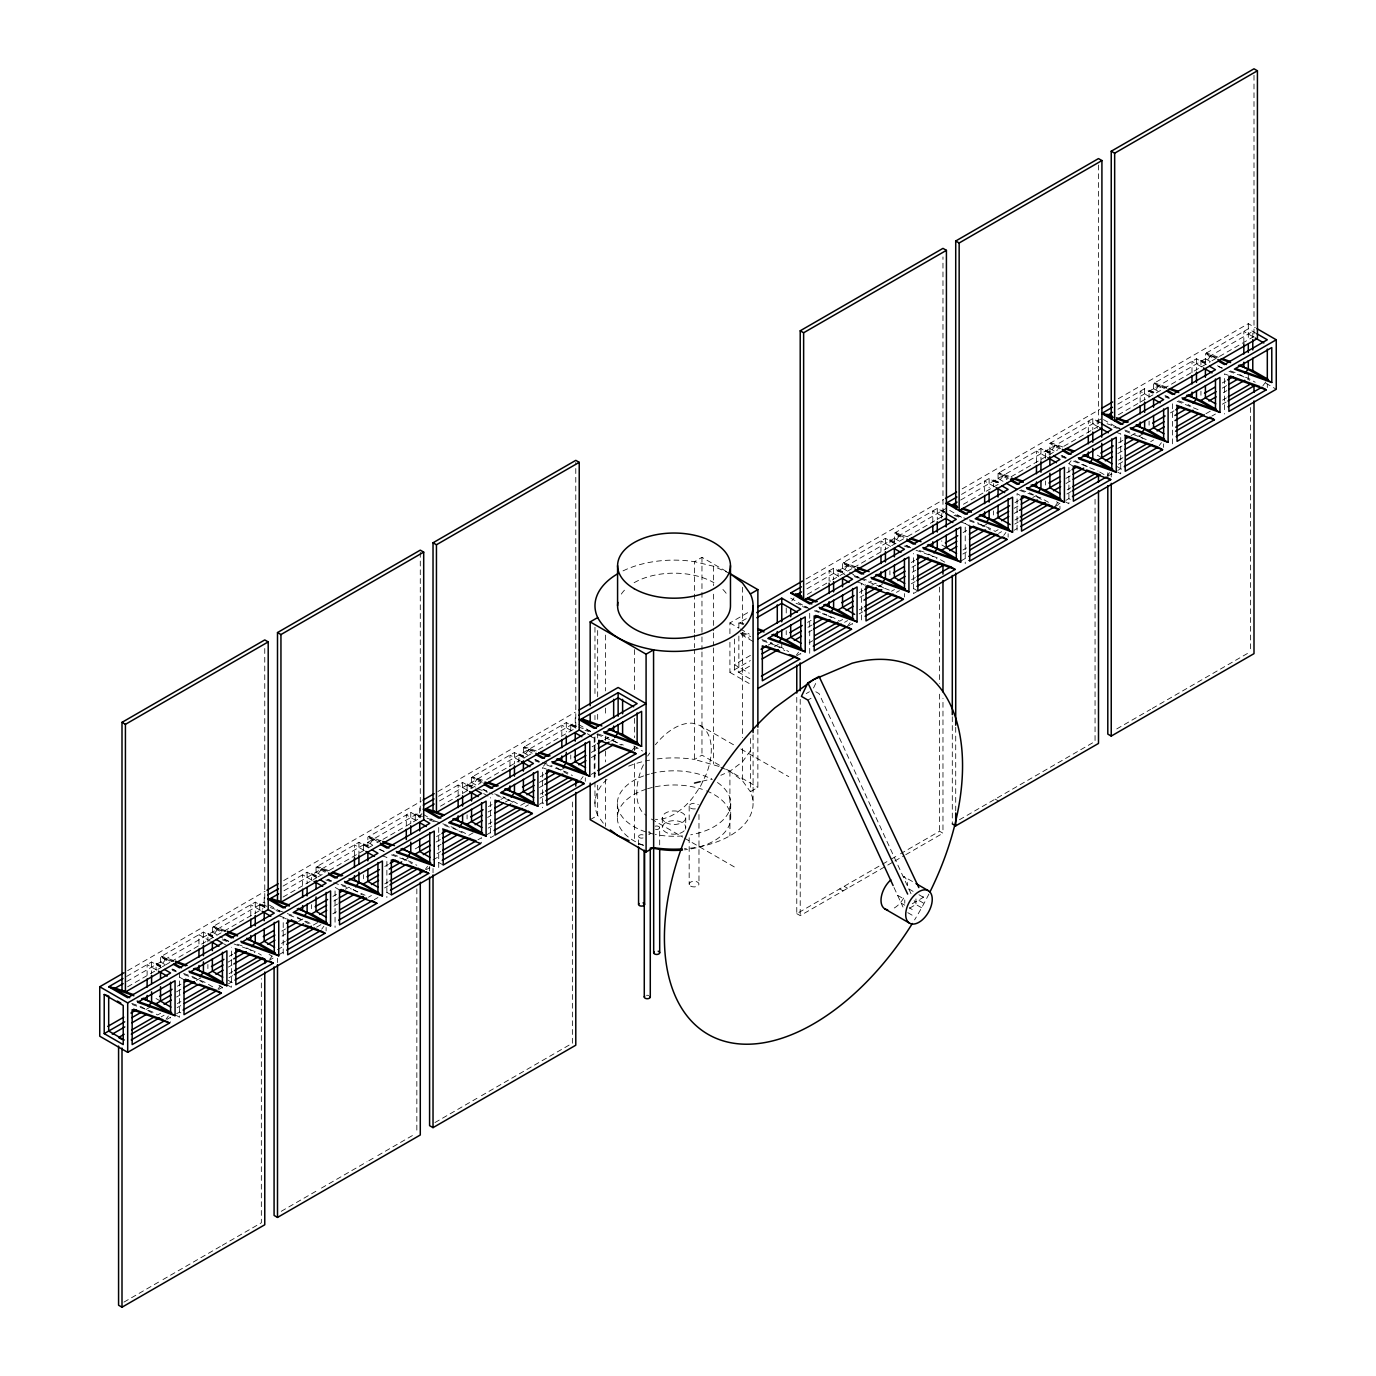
<?xml version="1.0" encoding="UTF-8"?>
<svg xmlns="http://www.w3.org/2000/svg" width="1376" height="1376" viewBox="0 0 1376 1376"><rect width="100%" height="100%" fill="white"/><g stroke="black" fill="none" stroke-linecap="round" stroke-linejoin="round"><path stroke-width="0.75" stroke-dasharray="5 3.75" d="M643.486 764.781L641.749 768.376A52.701 30.427 -60 0 0 641.749 811.41L646.084 815.418M813.526 687.983L817.224 680.277M647.666 756.06L649.764 752.999M750.384 750.797L742.49 761.805L729.916 771.265L720.835 775.29M166.049 958.814L160.528 966.176L156.056 964.576M217.89 928.886L212.368 936.248L207.896 934.648M166.169 1018.962L168.388 1016.021M218.01 989.034L220.229 986.093M321.571 869.03L316.05 876.392L311.578 874.792M269.851 959.106L272.052 956.165M373.412 839.102L367.874 846.464L363.402 844.864M321.692 929.178L323.893 926.237M421.933 813.594L419.714 816.536L415.242 814.936M467.083 790.202L467.083 784.028L471.555 786.608L477.076 779.246M425.356 869.322L427.575 866.381M528.917 749.318L523.396 756.68L518.924 755.08M543.503 766.191L546.822 761.754M580.878 779.538L583.08 776.597M634.921 746.669L631.601 751.09L637.14 747.908M791.819 600.882L794.021 597.924M848.063 565.054L842.542 572.433L838.07 570.834M796.343 655.148L798.562 652.19M899.904 535.126L894.383 542.505L889.911 540.906M847.083 626.682L850.402 622.262M1003.586 475.27L998.064 482.632L993.592 481.05M1045.416 451.122L1049.888 452.704L1055.409 445.342M1003.706 535.436L1005.908 532.478M1065.729 501.948L1068.894 503.788L1068.894 463.678L1071.113 460.736M1055.53 505.491L1057.748 502.55M1159.091 385.486L1153.57 392.848L1149.098 391.266M1107.37 475.563L1109.589 472.622M1210.932 355.558L1205.41 362.92L1200.938 361.338M1159.211 445.635L1161.413 442.694M1262.893 385.779L1267.313 379.896M726.425 571.47L701.966 557.349L694.484 561.683A79.051 45.649 0 0 0 621.453 571.676M127.624 970.682L265.104 891.287M283.697 880.571L421.176 801.193M437.895 791.527L575.392 712.149M729.916 633.682L729.916 622.932L750.367 611.133M806.095 578.952L943.592 499.574M962.168 488.858L1099.665 409.463M1118.241 398.748L1248.307 323.652L1255.29 327.694M126.575 976.444L151.584 961.996L161.25 967.569M213.074 937.641L203.424 932.068L160.528 956.836L160.528 966.176L156.056 963.596L156.056 969.77M264.914 907.713L255.265 902.14L212.368 926.908L212.368 936.248L207.896 933.668L207.896 941.889M283.06 886.092L307.106 872.212L316.755 877.785M368.596 847.857L358.93 842.284L316.05 867.052L316.05 876.392L311.578 873.812L311.578 879.986M420.282 552.292L420.282 817.843L410.77 812.356L367.874 837.124L367.874 846.464L363.402 843.884L363.402 852.105M438.566 796.308L462.611 782.428L472.26 788.001M524.101 758.073L514.452 752.5L471.555 777.268L471.555 786.608M575.942 728.145L566.293 722.572L523.396 747.34L523.396 756.68L518.924 754.1L518.924 762.321M738.86 628.092L738.86 622.932L747.03 618.22M805.992 584.181L833.598 568.236L844.984 574.824M895.088 543.898L885.439 538.308L842.542 563.076L842.542 572.433L838.07 569.836L838.07 576.011M944.194 512.371L937.28 508.38L894.383 533.148L894.383 542.505L889.911 539.908L889.911 546.083M961.514 494.397L989.12 478.452L998.77 484.042L961.084 505.611M1050.61 454.114L1040.944 448.524L998.064 473.292L998.064 482.632L993.592 480.052L993.592 486.227M1099.699 422.587L1092.785 418.596L1049.888 443.364L1049.888 456.815M1117.811 404.148L1144.626 388.668L1154.275 394.258M1206.116 364.33L1196.466 358.74L1153.57 383.508L1153.57 392.848L1149.098 390.268L1149.098 396.443M126.678 981.552L264.209 902.14M283.972 890.736L419.714 812.356M439.477 800.952L575.237 722.572M806.904 588.825L946.224 508.38M960.637 500.056L1101.729 418.596M1117.931 409.257L1252.779 331.41L1252.779 337.584M127.59 986.833L161.095 967.483M162.351 966.76L164.896 965.298M165.567 964.903L170.039 962.323L160.528 956.836L173.926 961.618M171.295 961.583L262.902 908.71M283.095 897.049L316.6 877.699M317.873 876.976L324.874 872.917M329.346 870.337L366.584 848.854M368.441 847.771L375.442 843.729M381.186 840.409L377.385 842.611L367.874 837.124L379.312 841.2M383.044 839.343L420.282 817.843M440.475 806.181L480.396 783.133M486.726 779.487L520.231 760.137M523.946 757.987L527.748 755.802M528.418 755.407L530.964 753.945M532.22 753.205L523.396 747.34L534.817 751.416M538.566 749.559L575.787 728.059L575.787 462.508M807.351 594.363L830.588 580.947M832.377 579.915L846.085 572.003M847.582 571.143L852.054 568.563L842.542 563.076L853.963 567.17M853.825 567.531L903.877 538.635L894.383 533.148L903.843 536.537M907.61 536.485L942.973 516.069L942.973 256.934M1011.136 476.715L1057.903 449.711M1098.495 426.285L1059.4 448.851L1049.888 443.364L1061.326 447.458M1118.378 414.795L1210.433 361.647M1211.929 360.787L1254 336.501M177.418 986.214L180.978 984.15M229.259 956.286L232.819 954.222M332.923 896.412L336.484 894.366M345.376 889.223L348.936 887.176L362.06 894.744M384.764 866.484L388.324 864.438M415.242 848.889L418.803 846.842M436.605 836.556L440.165 834.51M488.446 806.628L492.006 804.582M500.898 799.439L504.459 797.392L514.108 802.965M540.269 776.7L543.83 774.654M592.11 746.772L595.67 744.726M604.563 739.583L608.123 737.536L621.247 745.104M750.419 655.389L734.388 664.642L749.232 673.208M768.204 645.12L771.764 643.056L784.87 650.624M807.592 622.382L811.152 620.318M859.432 592.454L862.993 590.39M871.885 585.264L875.446 583.2L886.832 589.771M911.256 562.526L914.816 560.462M963.097 532.598L966.657 530.534M1014.938 502.67L1018.498 500.606M1066.778 472.742L1070.339 470.678M1118.619 442.814L1123.951 439.735M1131.072 435.624L1134.632 433.56L1142.562 438.136M1170.443 412.886L1174.003 410.822M1222.284 382.958L1225.844 380.894M146.062 1009.468L151.584 1006.286M176.541 991.872L181.494 989.017M196.372 980.434L203.424 976.358M227.952 962.185L231.942 959.88M281.839 931.088L285.554 928.938M298.558 921.421L307.106 916.502M333.835 901.056L337.567 898.906M404.458 860.292L408.173 858.142M436.037 842.043L441.077 839.154M488.067 812.012L491.782 809.862M505.37 802.019L508.931 799.972M539.409 782.376L543.812 779.831M560.772 770.044L566.293 766.862M591.25 752.448L597.683 748.733M610.686 741.217L614.401 739.067M729.916 642.282L729.916 672.382L750.367 660.583M774.516 646.634L778.231 644.484M807.953 627.318L812.064 624.962M859.983 597.287L863.904 595.034M878.559 586.572L882.274 584.422M912.013 567.256L915.728 565.106M982.602 526.492L989.12 522.742M1014.078 508.329L1017.913 506.11M1032.774 497.527L1036.489 495.394M1065.901 478.401L1071.784 475.012M1117.742 448.473L1123.814 444.964M1139.104 436.14L1144.626 432.958M1222.284 388.118L1226.756 385.538M176.61 996.998L180.187 994.934M228.45 967.07L232.028 965.006M282.08 936.11L285.658 934.046M333.921 906.182L337.498 904.118M437.585 846.326L441.163 844.262M487.637 817.43L491.215 815.366M539.478 787.502L543.056 785.438M591.319 757.574L596.685 754.478M749.593 666.19L738.86 672.382L738.86 632.289M808.572 632.134L812.15 630.07M912.254 572.278L915.831 570.214M1014.146 513.454L1017.724 511.39M1065.987 483.526L1071.336 480.43M1117.811 453.598L1123.177 450.502M1223.281 392.71L1226.859 390.646M160.648 1013.235L157.655 1014.955L151.584 1011.446L132.302 1004.549M177.332 1003.603L180.91 1001.539M229.173 973.675L232.733 971.611M281.53 943.437L285.245 941.287M317.65 922.591L313.178 925.171L307.106 921.662L287.808 914.765M332.837 913.819L336.415 911.755M384.678 883.891L388.256 881.827M437.035 853.653L440.767 851.503M473.155 832.807L468.683 835.387L462.611 831.878L441.352 824.276M488.36 824.035L491.937 821.971M524.996 802.879L520.524 805.459L514.452 801.95L489.254 792.937M540.2 794.107L543.761 792.043M842.662 619.475L839.67 621.195L833.598 617.686L814.3 610.789M859.346 609.843L862.924 607.779M891.51 591.267L894.486 589.547M911.617 579.657L915.35 577.507M963.011 549.987L966.588 547.923M998.168 529.691L995.192 531.411L989.12 527.902L969.822 521.005M1014.852 520.059L1018.429 517.995M1067.14 489.873L1070.855 487.723M1118.533 460.203L1123.882 457.107M1150.697 441.627L1153.673 439.907M1222.645 400.089L1226.377 397.939M161.095 1016.933L164.071 1015.213M177.177 1007.645L180.755 1005.581M229.018 977.717L232.596 975.653M277.505 949.715L284.952 945.415M316.6 927.149L321.072 924.569M368.441 897.221L371.417 895.501M384.54 887.933L388.101 885.869M433.027 859.931L440.475 855.631M488.205 828.077L491.782 826.013M525.443 806.577L528.418 804.857M540.046 798.149L543.623 796.085M809.14 642.781L812.717 640.717M844.589 622.313L847.582 620.593M859.192 613.885L862.769 611.821M896.43 592.385L899.405 590.665M911.325 583.785L915.057 581.635M962.873 554.029L966.451 551.965M998.615 533.389L1001.59 531.669M1014.714 524.101L1018.274 522.037M1066.847 494.001L1072.42 490.768M1118.378 464.245L1123.745 461.149M1205.961 413.677L1210.433 411.097M1222.352 404.217L1226.085 402.067M166.909 1019.375L170.59 1017.26L170.59 1022.42M176.558 1013.802L179.534 1012.082L184.006 1014.662M218.75 989.447L222.43 987.332L222.43 990.772M228.399 983.874L231.374 982.154M268.75 960.586L274.271 957.404L269.077 954.411M278.743 954.806L283.215 952.226L286.191 953.946M374.255 899.663L377.936 897.548M426.096 869.735L429.776 867.62L429.776 871.06M477.936 839.807L481.617 837.692L481.617 842.852M486.089 835.094L490.561 832.514M539.426 804.306L542.402 802.586L546.874 805.166M591.25 774.378L594.243 772.658L597.218 774.378M797.082 655.544L800.763 653.428L800.763 656.868M848.923 625.616L852.604 623.5L852.604 626.94M960.758 561.064L965.23 558.484L969.702 561.064M1014.078 530.276L1017.07 528.556M1054.429 506.97L1059.95 503.788L1059.95 508.948M1065.918 500.348L1068.894 498.628L1071.887 500.348M1108.11 475.976L1111.791 473.86L1111.791 477.3M1117.759 470.42L1120.735 468.7M1211.792 416.12L1215.472 414.004M494.139 835.628L490.561 837.692L490.561 797.581M916.966 591.508L913.389 593.572L913.389 553.462M806.198 693.59L809.398 691.75M590.184 819.683L597.666 815.349A79.051 45.649 0 0 1 609.757 776.958M719.442 765.211L701.966 755.132L694.484 759.449A79.051 45.649 0 0 0 653.566 759.449M807.884 700.092L811.083 698.251M757.866 729.366L757.866 787.399L750.384 791.733A79.051 45.649 0 0 1 684.336 848.786M123.926 1302.126L161.456 1280.454M162.953 1279.594L220.762 1246.226M222.241 1245.366L261.337 1222.8L261.337 978.646M281.237 1211.31L316.979 1190.67M321.451 1188.09L367.031 1161.774M368.82 1160.742L376.267 1156.442M377.764 1155.582L414.984 1134.082M434.954 1122.558L476.956 1098.306M481.428 1095.726L572.364 1043.232L572.364 799.078M796.773 697.357L796.773 913.664L880.795 865.16M882.584 864.128L889.722 860M891.51 858.968L898.958 854.668M900.454 853.808L939.55 831.242L942.973 833.22L942.973 698.286M959.45 819.752L1095.055 741.44L1095.055 497.304M1116.744 728.936L1150.697 709.328M1152.194 708.468L1248.72 652.74M796.773 913.664L800.213 915.642L886.006 866.106M887.795 865.074L893.144 861.978M894.933 860.946L903.877 855.786M905.752 854.702L942.973 833.22M912.236 903.774L923.416 897.324L921.576 893.437M909.57 908.177L915.952 904.496L923.416 908.796M702.104 781.258L711.65 778.971M729.916 573.5L713.559 566.241L694.484 561.683L694.484 632.616M719.012 766.432L694.484 759.449L694.484 649.816M638.309 843.987L644.037 845.346M733.528 744.76L700.384 725.616L692.661 723.243A52.701 30.427 -60 0 0 655.389 744.76M1218.259 357.192L1206.46 352.978L1216.109 358.551M1216.831 357.674L1205.41 353.58L1205.41 362.92L1200.938 360.34L1200.938 368.562M1200.938 360.34L1208.799 363.161M1218.637 366.67L1222.576 368.08M1230.436 370.901L1238.297 373.704M1229.009 371.365L1248.307 378.262L1255.204 382.253M1228.338 375.304L1224.416 373.894L1224.416 414.004M1166.418 387.12L1154.619 382.906L1164.268 388.479M1166.951 388.307L1153.57 383.508L1163.064 388.995M1149.098 390.268L1156.958 393.089M1164.836 395.892L1168.757 397.303M1178.596 400.829L1184.495 402.927M1165.369 397.079L1169.308 398.49M1177.168 401.293L1201.024 410.822M1107.095 423.722L1122.833 429.346M1124.794 430.052L1132.654 432.855M1097.257 421.194L1101.729 422.776L1097.257 420.196L1097.257 428.418M1113.528 427.007L1117.467 428.418M1125.327 431.221L1149.184 440.75M1116.263 432.15L1123.71 435.487M1062.754 446.976L1050.937 442.762L1060.604 448.335M1045.416 458.346L1045.416 450.124L1053.294 452.945M1061.154 455.748L1067.054 457.864M1074.931 460.685L1090.721 468.064M1061.687 456.935L1065.626 458.346M1073.504 461.149L1097.979 471.039M1008.935 476.199L999.114 472.69L1008.763 478.263M1007.507 476.681L998.064 473.292L1007.559 478.779L1003.087 481.359L998.064 478.452M993.592 480.052L1001.453 482.873M1021.112 489.908L1030.951 493.416L1044.057 500.984M1019.685 490.372L1040.944 497.974L1050.456 503.461M955.512 514.916L967.311 519.13M969.289 519.836L979.11 523.344M941.752 510.978L944.727 512.044M954.084 515.381L959.984 517.496M960.758 521.951L969.151 524.944M907.231 536.76L895.432 532.546L905.081 538.119M889.911 539.908L897.771 542.729M905.649 545.532L909.57 546.943M919.409 550.469L925.308 552.567M904.221 546.014L914.042 549.523M916.02 550.228L937.28 557.83L945.914 562.818M855.39 566.688L843.591 562.474L853.258 568.047M838.07 569.836L845.948 572.657M853.808 575.46L859.708 577.576M861.668 578.281L871.507 581.79M854.341 576.647L858.28 578.058M860.241 578.746L889.997 590.39M857.076 581.807L865.487 584.8M796.068 603.29L807.867 607.504M815.744 610.325L826.58 614.848M802.5 606.575L806.439 607.986M743.848 623.741L739.927 622.33L742.902 624.05M738.86 622.932L744.399 624.91M742.266 632.513L750.126 635.316M761.926 639.548L771.764 643.056M740.838 632.977L750.677 636.503M762.476 640.717L781.757 647.614L788.672 651.605M570.765 730.346L570.765 724.172L576.664 726.287M578.625 726.992L590.424 731.206M598.302 734.01L608.123 737.536M570.765 725.152L575.237 726.752L575.237 717.412M585.058 730.278L588.997 731.671M596.874 734.492L623.311 745.087M589.771 736.126L597.218 739.445M536.244 750.952L524.445 746.738L532.374 751.313M518.924 754.1L526.784 756.92M534.662 759.724L540.562 761.84M542.522 762.545L552.361 766.054M535.195 760.911L539.134 762.304M546.994 765.125L566.293 772.022L572.364 775.531M546.341 769.064L542.402 767.653L542.402 807.764M482.443 780.175L472.604 776.666L482.271 782.239M481.015 780.656L471.555 777.268L481.067 782.755M467.083 784.028L474.961 786.848M482.821 789.652L486.76 791.062M494.62 793.866L504.459 797.392M467.083 785.008L475.494 788.018M477.455 788.723L487.293 792.232M415.242 820.13L415.242 813.956L425.081 817.482M427.042 818.17L440.819 823.106M442.78 823.794L452.618 827.32L462.267 832.893M429.553 820.062L439.391 823.57M380.739 840.736L368.94 836.522L378.589 842.095M363.402 843.884L369.318 845.999M379.14 849.508L385.039 851.624M392.917 854.427L400.777 857.248M391.489 854.909L410.77 861.806L416.842 865.315M382.408 855.838L386.88 857.437L386.88 897.548M328.898 870.664L317.099 866.45L326.748 872.023M327.471 871.128L316.05 867.052L325.544 872.539M311.578 873.812L319.438 876.632M327.299 879.436L331.238 880.846M341.076 884.355L346.976 886.471M325.871 879.918L331.771 882.016M333.749 882.721L351.448 889.051M353.408 889.756L365.018 895.243M259.737 909.914L259.737 903.74L285.296 912.89M287.274 913.595L293.174 915.694M259.737 904.72L264.209 906.32L264.209 896.98M276.008 910.551L279.947 911.944M278.743 915.694L287.154 918.704M225.217 930.52L213.418 926.306L223.084 931.879M225.767 931.69L212.368 926.908L221.88 932.395M207.896 933.668L215.757 936.488M223.634 939.292L229.534 941.408M237.394 944.211L245.272 947.032M222.207 939.774L232.045 943.282M234.006 943.988L255.265 951.59L261.337 955.099M173.376 960.448L161.577 956.234L171.243 961.807M156.056 963.596L163.933 966.416M171.794 969.22L175.732 970.63M183.593 973.451L193.431 976.96L203.08 982.533M172.327 970.407L176.266 971.8M184.126 974.621L203.424 981.518L212.936 987.005M131.752 1003.379L141.59 1006.888L152.977 1013.458M720.835 767.24L729.916 771.265L742.49 780.725L750.384 791.733L750.384 735.833M1256.219 333.405L1248.307 328.812L1205.41 353.58L1214.905 359.067M1253.484 336.982L1243.835 331.41L1243.835 341.678M1265.765 383.182L1276.257 389.236M1239.793 374.564L1249.683 380.275M1205.41 358.74L1210.588 361.733M1217.502 365.724L1224.416 369.714M1201.644 366.91L1191.994 361.338L1191.994 373.653M1187.952 404.492L1190.945 406.212M1153.57 388.668L1158.747 391.661M1165.661 395.652L1169.118 397.647M1149.803 396.838L1140.154 391.266L1140.154 403.581M1103.466 419.594L1120.735 429.57M1097.979 426.766L1088.313 421.194L1088.313 433.509M1097.257 455.129L1101.729 457.726M1117.278 466.705L1123.71 470.42M1117.57 472.02L1120.735 473.86L1120.735 433.75M1099.699 472.037L1104.876 475.03M1049.888 448.524L1055.082 451.517M1061.997 455.508L1068.894 459.498M1045.416 450.124L1049.888 452.704M1068.894 463.678L1073.366 466.275M1046.138 456.694L1036.472 451.122L1036.472 463.437M1056.493 501.793L1059.95 503.788M1020.046 495.343L1017.07 493.606L1017.07 533.716M994.298 486.622L984.648 481.05L984.648 491.318M980.606 524.204L990.496 529.915M949.681 510.376L961.772 517.359M946.224 512.56L941.752 509.98L941.752 518.202M969.702 526.131L965.23 523.534L965.23 563.644M942.457 516.55L932.808 510.978L932.808 523.293M946.224 547.51L941.752 544.93L941.752 540.82M928.766 554.132L936.936 558.845M894.383 538.308L899.56 541.301M906.474 545.292L913.389 549.282M890.616 546.478L880.967 540.906L880.967 551.174M913.389 588.412L917.861 590.992M842.542 568.236L847.719 571.229M849.456 572.227L859.828 578.212M864.524 585.127L861.548 583.39L861.548 623.5M838.775 576.406L829.126 570.834L829.126 581.102M828.077 615.708L831.534 617.704M790.701 598.164L809.707 609.138M729.916 622.932L738.654 627.972M740.408 628.987L749.232 634.078M740.598 633.287L749.232 638.275M741.303 634.68L753.394 641.663M815.83 691.767L819.064 693.642L900.712 871.3M995.192 799.112L998.615 801.09M749.954 678.781L734.388 669.802L734.388 638.911M729.916 672.382L749.146 683.476M740.89 749.008L788.775 776.666M726.425 769.253L757.866 787.399M912.477 881.534L903.654 876.443A18.765 10.836 -60 0 1 907.541 885.026M908.779 888.879L915.952 893.024M918.944 894.744L923.416 897.324M923.416 903.052L915.952 898.752L915.952 904.496L914.163 900.592M897.599 895.329L904.772 899.474L904.772 903.292M633.854 745.998L642.575 751.038M901.194 903.138L904.772 905.202M909.244 907.782L912.236 909.519M907.764 912.666L912.236 915.246M578.694 724.567L590.786 731.55M570.765 724.172L575.237 726.752M587.328 733.735L592.506 736.728M844.142 886.316L847.582 888.294M571.47 730.725L561.821 725.152L561.821 735.438M839.67 888.896L843.11 890.874M651.364 819.03L682.668 837.107M684.508 838.173L736.074 867.946M556.3 767.464L567.669 774.034M523.396 752.5L528.573 755.493M535.488 759.483L538.945 761.478M519.629 760.653L509.98 755.08L509.98 767.412M471.555 782.428L476.732 785.421M483.647 789.411L487.104 791.406M483.647 793.591L488.841 796.584M467.788 790.581L458.139 785.008L458.139 797.34M423.172 814.351L437 822.332M415.242 813.956L419.714 816.536L419.714 807.196M415.965 820.509L406.298 814.936L406.298 825.222M438.72 862.442L443.192 865.022M402.274 858.108L412.164 863.818M367.874 842.284L373.068 845.277M379.982 849.267L386.88 853.258M364.124 850.437L354.458 844.864L354.458 855.15M386.88 892.37L391.352 894.95M316.05 872.212L321.227 875.205M328.142 879.195L331.599 881.19M339.528 889.945L335.056 887.365L335.056 927.476M312.283 880.365L302.634 874.792L302.634 885.078M297.113 917.104L308.482 923.674M269.386 905.133L279.758 911.118M259.737 903.74L264.209 906.32M286.191 919.013L283.215 917.293L283.215 957.404M260.442 910.293L250.793 904.72L250.793 917.052M246.751 947.892L254.921 952.605M212.368 932.068L222.74 938.054M224.46 939.051L231.374 943.042M223.445 943.626L226.902 945.622M210.339 941.218L198.952 934.648L198.952 946.98M227.917 980.159L234.35 983.874M228.21 985.491L231.374 987.332L231.374 947.221M218.973 985.336L222.43 987.332M160.528 961.996L165.722 964.989M172.619 968.979L176.076 970.974M179.534 977.149L184.006 979.729M156.778 970.149L147.112 964.576L147.112 974.862M156.056 998.529L160.528 1001.109M176.369 1015.419L179.534 1017.26L179.534 972.97M700.384 725.616L706.301 731.12A52.701 30.427 -60 0 1 706.301 774.155L700.384 786.487L692.661 797.77A52.701 30.427 -60 0 1 655.389 819.288M603.307 823.209L597.666 815.349L597.666 785.249M901.607 873.261L912.374 896.688M894.004 887.52L902.983 907.042M1267.313 384.076L1267.313 387.516M1254 75.233L1254 334.351M1250.578 407.52L1250.578 651.656M1248.307 323.652L1248.307 340.852M1248.307 373.102L1248.307 378.262M1200.938 391.18L1200.938 395.273M1196.466 358.74L1196.466 370.075M1172.576 403.822L1172.576 443.932M1163.632 443.932L1163.632 447.372M1149.098 421.108L1149.098 425.201M1144.626 388.668L1144.626 400.003M1111.24 472.656L1111.24 476.939M1107.8 472.811L1107.8 477.094M1098.495 165.017L1098.495 424.135M1092.785 418.596L1092.785 429.931M1045.416 480.964L1045.416 485.057M1040.944 448.524L1040.944 461.923M1008.126 533.716L1008.126 537.156M993.592 510.892L993.592 515.002M989.12 478.452L989.12 487.74M955.718 727.336L955.718 810.86M952.295 716.793L952.295 823.88M939.55 587.088L939.55 683.459M939.55 694.175L939.55 831.242M937.28 508.38L937.28 519.715M904.445 593.572L904.445 597.012M889.911 570.748L889.911 574.858M885.439 538.308L885.439 549.643M833.598 568.236L833.598 579.571M809.707 613.318L809.707 653.428M800.213 699.335L800.213 915.642M786.229 607.986L786.229 614.16M786.229 630.604L786.229 634.714M781.757 642.454L781.757 647.614M753.085 734.75L753.085 803.532M742.49 587.242L742.49 623.792M742.49 632.392L742.49 737.725M742.49 748.475L742.49 780.725M730.708 803.532L730.708 817.705M729.916 771.265L729.916 835.817M713.559 566.241L713.559 585.591M713.559 594.191L713.559 630.724M713.559 632.874L713.559 645.774M713.559 647.924L713.559 764.007M701.966 557.349L701.966 634.749M701.966 636.899L701.966 649.799M701.966 651.949L701.966 755.132M698.974 814.558L698.974 884.097M694.484 634.766L694.484 647.666M689.17 806.13L689.17 822.986M689.17 837.743L689.17 884.097M685.747 817.705L685.747 827.423M662.303 817.705L662.303 827.423M655.182 826.202A3.01 1.737 0 0 1 659.689 827.698L659.689 846.773M643.074 834.922A3.01 1.737 0 0 0 638.567 836.436L638.567 844.933M634.491 649.592L634.491 692.592M634.491 718.375L634.491 737.725M634.491 746.325L634.491 750.625M634.491 763.525L634.491 840.925M617.342 803.532L617.342 817.705M605.56 635.041L605.56 690.924M605.56 708.124L605.56 716.724M605.56 736.074L605.56 740.374M605.56 751.124L605.56 761.874M605.56 779.074L605.56 826.357M597.666 630.483L597.666 697.116M597.666 714.316L597.666 722.916M597.666 733.666L597.666 737.966M594.965 627.267L594.965 696.05M594.965 715.4L594.965 719.7M594.965 736.9L594.965 779.9M594.965 782.05L594.965 803.532M594.243 737.725L594.243 777.836M585.299 777.836L585.299 781.276M570.765 754.994L570.765 759.105M566.293 722.572L566.293 731.843M514.452 752.5L514.452 763.835M467.083 814.85L467.083 818.961M462.611 782.428L462.611 793.763M438.72 827.509L438.72 867.62M433.027 868.497L433.027 872.78M429.587 866.519L429.587 870.802M416.842 888.862L416.842 1133.016M410.77 812.356L410.77 823.691M363.402 874.706L363.402 878.817M358.93 842.284L358.93 855.666M326.112 927.476L326.112 930.916M311.578 904.634L311.578 908.745M307.106 872.212L307.106 883.547M277.505 958.281L277.505 962.564M264.76 648.492L264.76 907.627M255.265 902.14L255.265 913.475M207.896 964.49L207.896 968.601M203.424 932.068L203.424 943.403M151.584 961.996L151.584 973.331M628.694 766.14A79.051 45.649 0 0 1 649.61 760.137M621.333 594.088A56.45 32.594 0 0 1 625.151 589.478M634.112 582.719A56.45 32.594 0 0 1 713.938 582.719M722.916 589.478A56.45 32.594 0 0 1 727.715 595.705M717.446 782.497A56.691 32.732 0 0 1 690.718 834.819M682.479 835.903A56.691 32.732 0 0 1 655.32 834.441M653.325 834.011A56.691 32.732 0 0 1 647.528 832.48M645.688 831.878A56.691 32.732 0 0 1 643.572 775.926M645.688 775.204A56.691 32.732 0 0 1 649.42 774.052M651.347 773.553A56.691 32.732 0 0 1 712.338 779.418M928.92 894.004A210.803 121.707 -60 0 1 914.576 919.89M903.654 898.098A18.765 10.836 -60 0 1 894.262 908.005M706.524 790.89A56.691 32.732 0 0 1 729.452 824.568A56.691 32.732 0 0 1 684.577 849.852M643.572 845.311A56.691 32.732 0 0 1 645.688 789.36M647.528 788.775A56.691 32.732 0 0 1 653.325 787.227M655.32 786.797A56.691 32.732 0 0 1 702.362 789.36M695.327 808.864A4.902 2.838 0 0 1 689.462 807.093A4.902 2.838 0 0 1 691.99 803.567A4.902 2.838 0 0 1 698.32 804.719M684.182 830.812A11.713 6.76 0 0 1 664.419 831.31A11.713 6.76 0 0 1 671.987 820.767A11.713 6.76 0 0 1 685.351 829.178M643.074 837.932A3.01 1.737 0 0 1 638.567 836.436M650.177 833.581A3.01 1.737 0 0 1 648.784 834.647M648.784 831.637A3.01 1.737 0 0 1 650.177 832.686M659.689 827.698A3.01 1.737 0 0 1 655.182 829.212M646.496 995.33A3.01 1.737 0 0 1 648.784 995.502M665.743 822.487A11.713 6.76 0 0 0 685.351 819.442A11.713 6.76 0 0 0 670.989 811.169A11.713 6.76 0 0 0 665.743 822.487M690.597 886.092A4.902 2.838 0 0 0 698.802 884.837A4.902 2.838 0 0 0 692.799 881.362A4.902 2.838 0 0 0 690.597 886.092"/><path stroke-width="1.5" d="M918.841 887.623L819.064 676.424L807.884 682.874L801.417 696.359L807.884 700.092L893.11 885.559M148.281 1006.527L151.584 1002.106L151.584 991.821M200.105 976.599L203.424 972.178L203.424 961.893M251.946 946.671L255.265 942.25L255.265 934.029M304.887 915.264L307.106 912.322L307.106 904.101M355.627 886.815L358.93 882.394L358.93 872.109M407.468 856.887L410.77 852.466L410.77 842.181M459.292 826.959L462.611 822.538L462.611 814.317M511.132 797.031L514.452 792.61L514.452 784.389M562.973 767.103L566.293 762.682L566.293 752.397M614.814 737.175L618.134 732.754L618.134 724.533M779.556 641.216L781.757 638.275L781.757 630.053M830.278 612.767L833.598 608.347L833.598 600.125M882.119 582.839L885.439 578.419L885.439 570.197M933.96 552.911L937.28 548.491L937.28 540.269M986.902 521.504L989.12 518.563L989.12 510.341M1038.742 491.576L1040.944 488.635L1040.944 480.413M1089.465 463.127L1092.785 458.707L1092.785 448.421M1141.306 433.199L1144.626 428.779L1144.626 420.557M1193.147 403.271L1196.466 398.851L1196.466 390.629M1244.988 373.343L1248.307 368.923L1248.307 360.701M122 722.348L264.76 639.926L268.2 641.904L268.2 909.605L125.422 992.027L122 990.049L122 722.348L125.422 724.344L268.2 641.904M277.505 632.564L420.282 550.142L423.705 552.12L423.705 819.821L280.945 902.243L277.505 900.265L277.505 632.564L280.945 634.56L423.705 552.12M433.027 542.78L575.787 460.358L579.227 462.336L579.227 730.037L436.45 812.459L433.027 810.481L433.027 542.78L436.45 544.758L579.227 462.336M800.213 598.491L800.213 330.79L942.973 248.368L946.413 250.346L946.413 518.047L803.636 600.469L803.636 332.768L946.413 250.346M955.718 508.707L955.718 241.006L1098.495 158.584L1101.918 160.562L1101.918 428.263L959.158 510.685L959.158 242.984L1101.918 160.562M1111.24 418.923L1111.24 151.222L1254 68.8L1257.423 70.778L1257.423 338.479L1114.663 420.901L1114.663 153.2L1257.423 70.778M590.184 705.75L590.184 621.9L597.666 617.583A79.051 45.649 0 0 1 618.134 573.5M590.184 621.9L646.084 654.185L653.566 649.85A79.051 45.649 0 0 0 750.384 593.95L757.866 589.633L757.866 727.216M646.084 753.068L127.693 1052.348L99.743 1036.214L99.743 986.764L123.909 972.815M266.961 890.22L278.124 883.788M423.034 800.11L434.18 793.677M579.107 710.016L618.134 687.484L646.084 703.618L127.693 1002.898L99.743 986.764M757.798 606.85L802.38 581.102M945.45 498.508L956.595 492.075M1101.522 408.397L1112.668 401.964M164.518 969.461L170.59 972.97L127.693 997.738L108.687 986.764L122.997 978.508M267.787 894.916L278.502 888.724M423.292 805.132L434.025 798.94M578.814 715.348L618.134 692.644L637.14 703.618L594.243 728.386L578.694 719.407M756.748 612.612L781.757 598.164L800.763 609.138L757.866 633.906M846.532 575.718L852.604 579.21L809.707 603.978L790.701 593.004L801.434 586.812M1002.038 485.917L1008.126 489.426L965.23 514.194L946.224 503.22L956.939 497.028M1157.56 396.133L1163.632 399.642L1120.735 424.41L1101.729 413.436L1112.462 407.244M114.225 988.742L123.118 983.599M285.279 907.936L269.73 898.958L278.623 893.815M440.802 818.152L425.236 809.174L434.145 804.031M596.307 728.368L580.758 719.39L618.134 697.804L633.682 706.782M756.852 617.721L781.757 603.342L797.306 612.32M801.572 591.904L796.222 594.982L811.788 603.961M951.745 505.198L957.077 502.12M1107.25 415.414L1112.599 412.336M757.866 639.066L1276.257 339.786L1276.257 389.236L757.866 688.516M107.775 1026.41L123.806 1017.156M130.909 1013.046L136.258 1009.967M159.616 996.482L172.069 989.292M184.539 982.103L188.099 980.039M211.457 966.554L223.91 959.364M234.591 953.19L239.923 950.111M263.298 936.626L273.979 930.451M286.432 923.262L291.764 920.183M315.138 906.698L327.591 899.508M340.044 892.319L343.604 890.255M366.962 876.77L379.432 869.58M390.096 863.406L395.445 860.327M418.803 846.842L429.484 840.667M441.937 833.478L447.286 830.399M470.644 816.914L483.096 809.724M495.549 802.535L499.11 800.471M522.484 786.986L534.937 779.796M545.618 773.622L549.179 771.575M574.325 757.058L584.989 750.883M597.459 743.694L602.791 740.615M761.083 649.231L766.432 646.135M789.79 632.65L802.242 625.461M814.712 618.271L818.273 616.207M841.63 602.722L854.083 595.533M864.764 589.375L868.325 587.311M893.471 572.794L904.152 566.637M916.605 559.447L921.937 556.351M945.312 542.866L957.765 535.677M970.218 528.487L973.778 526.423M997.136 512.938L1009.606 505.749M1020.27 499.591L1025.619 496.495M1048.976 483.01L1059.658 476.853M1072.11 469.663L1077.46 466.567M1100.817 453.082L1113.27 445.893M1125.74 438.703L1129.283 436.639M1152.658 423.154L1165.111 415.965M1175.792 409.79L1181.124 406.711M1204.499 393.226L1215.163 387.069M1227.633 379.862L1232.965 376.783M124.253 1040.015L108.687 1031.037L108.687 996.104L104.215 994.504L104.215 1033.634L124.717 1021.8M131.821 1017.69L140.73 1012.547M141.745 998.58L156.056 1003.706L171.209 994.951M183.662 987.762L194.343 981.604M193.586 968.652L207.896 973.778L223.05 965.023M233.731 958.866L246.184 951.659M247.388 939.43L259.737 943.85L274.89 935.095M287.343 927.906L296.236 922.763M297.268 908.796L311.578 913.922L326.714 905.167M339.184 897.978L348.076 892.835M349.108 878.868L363.402 883.977L378.555 875.239M389.236 869.082L401.689 861.875M400.949 848.94L415.242 854.049L430.396 845.311M442.848 838.122L451.758 832.979M452.773 819.012L467.083 824.121L482.236 815.383M494.689 808.194L503.582 803.051M504.614 789.084L518.924 794.193L534.077 785.455M544.741 779.298L555.422 773.123M556.454 759.156L570.765 764.265L585.901 755.527M598.371 748.338L609.035 742.163M761.994 653.858L770.904 648.715M771.936 634.749L786.229 639.874L801.382 631.12M813.835 623.93L822.745 618.787M823.76 604.821L838.07 609.946L853.223 601.192M865.676 594.002L876.357 587.844M875.6 574.893L889.911 580.018L905.064 571.264M917.517 564.074L928.198 557.916M927.441 544.965L941.752 550.09L956.888 541.336M969.358 534.146L978.25 529.003M979.282 515.037L993.592 520.162L1008.728 511.408M1021.198 504.218L1030.091 499.075M1031.123 485.109L1045.416 490.234L1060.569 481.48M1073.022 474.29L1083.703 468.132M1082.946 455.181L1097.257 460.306L1112.41 451.552M1124.863 444.362L1133.755 439.219M1136.765 425.958L1149.098 430.378L1164.251 421.624M1174.915 415.466L1185.596 409.291M1186.628 395.325L1200.938 400.45L1216.092 391.696M1228.544 384.506L1237.437 379.363M112.264 1034.15L124.786 1026.926M131.924 1022.798L146.234 1014.542M164.105 1004.222L171.26 1000.094M183.765 992.87L198.058 984.614M215.946 974.294L223.101 970.166M233.817 963.974L249.899 954.686M267.787 944.366L274.925 940.238M287.446 933.014L303.528 923.726M319.61 914.438L326.766 910.31M339.27 903.086L353.58 894.83M371.451 884.51L378.606 880.382M389.322 874.19L405.421 864.902M423.292 854.582L430.447 850.454M442.952 843.23L457.245 834.974M475.133 824.654L482.288 820.526M494.792 813.302L510.874 804.014M526.974 794.726L534.112 790.598M544.844 784.406L562.715 774.086M578.814 764.798L585.952 760.67M598.474 753.446L612.767 745.19M762.098 658.966L778.18 649.678M794.279 640.39L801.434 636.262M813.938 629.038L830.02 619.75M846.12 610.462L853.275 606.334M863.99 600.142L881.861 589.822M897.96 580.534L905.098 576.406M917.62 569.182L931.913 560.926M949.801 550.606L956.939 546.478M969.461 539.254L985.543 529.966M1001.625 520.678L1008.78 516.55M1019.496 510.358L1037.384 500.038M1053.466 490.75L1060.621 486.622M1073.125 479.398L1087.418 471.142M1105.306 460.822L1112.462 456.694M1124.966 449.47L1139.259 441.214M1157.147 430.894L1164.285 426.766M1175.018 420.574L1192.889 410.254M1208.988 400.966L1216.126 396.838M1228.648 389.614L1244.73 380.326M124.15 1034.288L118.577 1037.521L122 1039.499M131.597 1030.005L153.94 1017.105M184.47 999.475L205.918 987.091M234.522 970.579L257.759 957.163M287.12 940.221L311.32 926.237M339.992 909.691L363.23 896.275M390.044 880.795L413.282 867.379M442.625 850.437L464.968 837.537M495.498 819.907L516.946 807.523M545.55 791.011L568.787 777.595M814.661 635.643L837.881 622.227M864.696 606.747L887.933 593.331M917.207 576.424L939.55 563.541L942.973 565.519L942.973 574.084M970.166 545.859L991.614 533.475M1020.218 516.963L1045.244 502.515M1072.73 486.64L1095.055 473.757L1098.495 475.735L1098.495 482.15M1125.671 456.075L1147.12 443.691M1175.723 427.179L1198.96 413.763M1228.235 396.856L1250.578 383.973L1254 385.951L1254 392.366M131.305 1034.133L159.238 1017.999M184.332 1003.517L209.358 989.069M234.384 974.621L262.971 958.109M286.827 944.349L314.743 928.215M339.838 913.733L366.652 898.253M389.89 884.837L418.493 868.325M442.332 854.565L470.248 838.431M495.36 823.949L522.175 808.469M545.412 795.053L572.21 779.573M814.506 639.685L841.321 624.205M864.558 610.789L893.144 594.277M916.915 580.552L942.973 565.519M970.011 549.901L996.826 534.421M1020.063 521.005L1048.667 504.493M1072.42 490.768L1098.495 475.735M1125.534 460.117L1152.348 444.637M1175.586 431.221L1204.172 414.709M1227.942 400.984L1254 385.951M131.253 1039.964L165.068 1020.442M183.094 1010.036L216.909 990.514L199.21 984.184M234.935 980.108L266.961 961.618M286.776 950.18L320.591 930.658L325.063 933.238L287.687 954.806L287.687 919.873L325.063 933.238M338.616 920.252L372.414 900.73L376.886 903.31L339.528 924.878L339.528 889.945L376.886 903.31M390.44 890.324L424.255 870.802L406.556 864.472M442.281 860.396L476.096 840.874L442.659 828.92M494.122 830.468L527.937 810.946L532.409 813.526L495.033 835.094L495.033 800.161L532.409 813.526M545.962 800.54L579.778 781.018L584.25 783.598L546.874 805.166L546.874 770.233L584.25 783.598M597.803 770.612L631.601 751.09L611.942 744.055M761.427 676.132L795.242 656.61L798.218 658.33M813.268 646.204L847.083 626.682L851.555 629.262L814.179 650.848L814.179 615.915L851.555 629.262M865.108 616.276L898.924 596.754L903.396 599.334L866.02 620.92L866.02 585.987L903.396 599.334M916.949 586.348L950.764 566.826L953.74 568.546M968.79 556.42L1002.588 536.898L1007.06 539.478L969.702 561.064L969.702 526.131L1007.06 539.478M1020.614 526.492L1054.429 506.97L1058.901 509.55L1021.542 531.136L1021.542 496.203L1058.901 509.55M1072.454 496.564L1106.27 477.042M1124.295 466.636L1158.11 447.114L1124.674 435.16M1176.136 436.708L1209.951 417.186L1214.423 419.766L1177.048 441.352L1177.048 406.419L1214.423 419.766M1227.977 406.78L1261.775 387.258L1266.247 389.838L1228.888 411.424L1228.888 376.491L1266.247 389.838M169.54 1023.022L132.165 1044.59L132.165 1009.657L169.54 1023.022L166.565 1021.302M221.381 993.094L184.006 1014.662L184.006 979.729L221.381 993.094L218.406 991.374M273.222 963.166L235.846 984.734L235.846 949.801L273.222 963.166L270.229 961.446M428.727 873.382L391.352 894.95L391.352 860.017L428.727 873.382L425.752 871.662M636.073 753.67L598.715 775.238L598.715 740.305L636.073 753.67L633.098 751.95M1110.742 479.622L1073.366 501.208L1073.366 466.275L1110.742 479.622L1107.766 477.902M1162.582 449.694L1125.207 471.28L1125.207 436.347L1162.582 449.694L1159.59 447.974M590.184 783.133L590.184 819.683L646.084 851.95L653.566 847.633A79.051 45.649 0 0 0 682.272 848.94M118.577 1046.087L118.577 1305.222L122 1307.2L264.76 1224.778L264.76 972.058M274.082 967.018L274.082 1215.438L277.505 1217.416L420.282 1134.994L420.282 882.274M429.587 877.234L429.587 1125.654L433.027 1127.632L575.787 1045.21L575.787 792.49M952.295 823.88L955.718 825.858L1098.495 743.436L1098.495 490.716M1107.8 485.659L1107.8 734.096L1111.24 736.074L1254 653.652L1254 400.932M694.484 783.082L700.212 781.706M1222.198 358.603L1230.058 361.406M1239.896 364.932L1271.785 382.476L1271.785 347.543L1234.41 369.112L1271.785 382.476M1220.77 359.067L1230.591 362.593M1238.469 365.397L1252.779 370.522L1268.328 379.501M1235.837 368.648L1267.313 379.896L1267.313 349.074M1230.316 376.009L1259.814 386.553M1170.357 388.531L1178.217 391.334M1188.056 394.86L1219.944 412.404L1219.944 377.471L1182.569 399.04L1219.944 412.404M1168.929 388.995L1178.768 392.521M1182.036 397.87L1215.472 409.824L1215.472 379.002M1176.514 405.232L1202.074 414.382M1106.717 414.245L1112.616 416.343M1116.555 417.754L1128.354 421.968M1136.215 424.788L1168.104 442.332L1168.104 407.399L1130.728 428.968L1168.104 442.332M1101.729 413.436L1113.15 417.53M1117.088 418.923L1126.927 422.449M1130.195 427.798L1163.632 439.752L1163.632 408.93M1066.675 448.387L1074.553 451.19M1084.374 454.716L1116.263 472.26L1116.263 437.327L1078.887 458.896L1116.263 472.26M1065.248 448.851L1073.125 451.672M1078.354 457.726L1111.791 469.68L1111.791 438.858M1074.794 465.793L1080.693 467.909M1086.593 470.007L1100.37 474.944M1014.834 478.315L1022.712 481.118M1032.55 484.644L1064.422 502.188L1064.422 467.255L1027.064 488.824L1064.422 502.188M1011.446 478.091L1023.245 482.305M1026.513 487.654L1059.95 499.608L1059.95 468.786M1022.97 495.721L1052.468 506.265M953.172 504.734L957.111 506.127M963.011 508.243L970.871 511.046M980.71 514.572L1012.598 532.116L1012.598 497.183L975.223 518.752L1012.598 532.116M946.224 503.22L957.644 507.314M961.583 508.707L971.404 512.233M976.65 518.288L1008.126 529.536L1008.126 498.714M973.09 526.354L998.666 535.488M911.17 538.171L921.008 541.68M928.869 544.5L960.758 562.044L960.758 527.111L923.382 548.68L960.758 562.044M909.742 538.635L917.603 541.456M922.849 547.51L956.286 559.464L956.286 528.642M917.328 554.872L950.764 566.826M857.368 567.394L869.168 571.608M877.028 574.428L908.917 591.972L908.917 557.039L871.541 578.608L908.917 591.972M857.902 568.563L865.762 571.384M871.008 577.438L904.445 589.392L904.445 558.57M867.448 585.505L881.225 590.424M887.124 592.54L896.946 596.049M795.689 593.813L801.589 595.911M807.488 598.027L817.327 601.536M825.187 604.356L857.076 621.9L857.076 586.967L819.7 608.536L857.076 621.9M790.701 593.004L802.122 597.098M806.061 598.491L815.899 602.017M819.167 607.366L852.604 619.32L852.604 588.498M815.607 615.433L845.122 625.977M757.626 628.66L763.525 630.776M773.364 634.284L805.235 651.828L805.235 616.895L767.877 638.464L805.235 651.828M758.159 629.83L764.058 631.945M769.304 638L800.763 649.248L800.763 618.426M765.744 646.066L779.504 650.986M789.342 654.512L795.242 656.61M582.186 718.908L601.845 725.943M609.723 728.764L641.612 746.308L641.612 711.358L604.236 732.944L641.612 746.308M580.758 719.39L598.457 725.72M608.295 729.228L622.606 734.337L638.154 743.315M603.703 731.757L637.14 743.711L637.14 712.888M540.183 752.362L550.022 755.871M557.882 758.692L589.771 776.236L589.771 741.286L552.395 762.872L589.771 776.236M538.756 752.827L548.594 756.353M551.862 761.702L585.299 773.639L585.299 742.816M548.302 769.769L577.8 780.312M488.342 782.29L498.181 785.799M506.041 788.62L537.93 806.164L537.93 771.214L500.554 792.8L537.93 806.164M484.954 782.05L496.753 786.281M501.982 792.318L533.458 803.567L533.458 772.744M512.199 805.321L525.959 810.24M426.663 808.692L444.379 815.022M454.2 818.548L486.089 836.092L486.089 801.142L448.714 822.728L486.089 836.092M425.236 809.174L442.952 815.504M450.141 822.246L481.617 833.495L481.617 802.672M382.7 841.441L394.499 845.655M402.377 848.476L434.248 866.02L434.248 831.07L396.89 852.656L434.248 866.02M383.233 842.611L391.111 845.432M396.34 851.486L429.776 863.44L429.776 832.6M392.796 859.553L398.696 861.668M332.837 872.074L342.658 875.583M331.41 872.539L341.231 876.065M344.516 881.414L377.936 893.368L377.936 862.528M382.408 895.948L345.049 882.584L382.408 860.998L382.408 895.948L354.458 879.797L354.458 875.686M340.956 889.481L366.515 898.614M271.158 898.476L288.857 904.806M298.695 908.332L330.584 925.876L330.584 890.943L293.208 912.512L330.584 925.876M269.73 898.958L289.407 905.993M294.636 912.03L326.112 923.296L326.112 892.456M291.076 920.114L296.975 922.212M304.853 925.033L318.613 929.952M227.195 931.225L237.016 934.734M246.854 938.26L278.743 955.804L278.743 920.871L241.368 942.44L278.743 955.804M227.728 932.395L237.566 935.921M240.834 941.27L274.271 953.224L274.271 922.384M235.313 948.632L264.811 959.175M175.354 961.153L187.153 965.367M195.014 968.188L226.902 985.732L226.902 950.799L189.527 972.368L226.902 985.732M175.887 962.323L185.726 965.849M188.994 971.198L222.43 983.152L222.43 952.312M185.433 979.265L195.272 982.774M113.675 987.555L133.352 994.59M143.19 998.116L175.062 1015.66L175.062 980.727L137.703 1002.296L175.062 1015.66M108.687 986.764L133.885 995.777M137.153 1001.126L170.59 1013.08L170.59 982.24M133.592 1009.193L163.108 1019.736M629.038 840.65L618.134 835.817L610.273 829.9M1111.24 151.222L1114.663 153.2M1257.028 328.692L1276.257 339.786M1256.942 333.8L1267.313 339.786L1224.416 364.554L1218.345 361.045M1255.204 337.98L1263.856 342.968M1217.846 359.549L1226.48 364.537M1209.401 366.205L1215.472 369.714L1172.576 394.482L1166.504 390.973M1203.381 367.908L1212.015 372.896M955.718 241.006L959.158 242.984M1215.765 403.856L1205.41 397.87L1205.41 385.538M1200.938 400.45L1216.487 409.429M1167.725 390.474L1174.64 394.465M1153.26 398.834L1160.174 402.824M1163.941 433.784L1153.57 427.798L1153.57 415.466M1149.098 430.378L1164.646 439.357M1104.274 413.694L1112.444 418.407M1115.902 420.402L1122.799 424.393M1101.419 423.584L1111.791 429.57L1068.894 454.338L1062.822 450.829M1099.699 427.764L1108.334 432.752M1112.1 463.712L1101.729 457.726L1101.729 443.33M1097.257 460.306L1112.806 469.285M1062.324 449.333L1070.975 454.321M1053.878 455.989L1059.95 459.498L1017.07 484.266L1010.982 480.757M1047.858 457.692L1056.493 462.68M800.213 330.79L803.636 332.768M1060.26 493.64L1049.888 487.654L1049.888 473.258M1045.416 490.234L1060.965 499.213M1010.483 479.261L1019.134 484.249M1006.51 483.337L1017.07 489.426M996.018 487.62L1004.669 492.608M1010.156 524.566L998.064 517.582L998.064 505.25M993.592 520.162L1009.141 529.141M948.769 503.478L956.922 508.191M960.379 510.186L967.294 514.177M945.914 513.368L956.286 519.354L913.389 544.122L907.317 540.613M945.914 518.546L952.828 522.536M956.578 553.496L946.224 547.51L946.224 535.178M941.752 550.09L957.3 559.069M906.818 539.117L915.453 544.105M898.373 545.79L904.445 549.282L861.548 574.05L855.476 570.541M894.073 548.474L900.988 552.464M904.754 583.424L894.383 577.438L894.383 565.106M889.911 580.018L905.46 588.997M854.978 569.045L863.612 574.033M842.232 578.402L849.147 582.392M854.634 614.35L842.542 607.366L842.542 595.034M838.07 609.946L853.619 618.925M757.866 589.633L729.916 573.5L742.49 582.942L750.384 593.95M801.073 643.28L790.701 637.294L790.701 624.962M786.229 639.874L801.778 648.853M916.003 883.564L928.353 890.702A18.765 10.836 -60 0 1 922.419 919.77A18.765 10.836 -60 0 1 906.165 910.379A18.765 10.836 -60 0 1 928.353 890.702M579.227 730.037L585.299 733.546L542.402 758.314L536.33 754.805M884.888 908.934L909.588 923.193M574.927 732.72L581.842 736.71M585.591 767.67L575.237 761.685L575.237 749.352M570.765 764.265L586.314 773.243M535.832 753.308L544.466 758.296M527.386 759.965L533.458 763.474L490.561 788.242L484.49 784.733M521.366 761.65L530.001 766.638M533.768 797.598L523.396 791.613L523.396 779.298M518.924 794.193L534.473 803.171M483.991 783.236L492.625 788.224M475.546 789.893L481.617 793.402L438.72 818.17L423.172 809.191M469.526 791.578L478.16 796.566M481.927 827.526L471.555 821.541L471.555 809.226M467.083 824.121L482.632 833.099M423.705 819.821L429.776 823.33L386.88 848.098L380.808 844.589M419.422 822.504L426.319 826.494M430.086 857.454L419.714 851.469L419.714 839.154M415.242 854.049L430.791 863.027M380.309 843.092L388.961 848.08M371.864 849.749L377.936 853.258L335.056 878.026L328.967 874.517M365.844 851.434L374.496 856.422M378.245 887.382L367.874 881.397L367.874 869.082M363.402 883.977L378.968 892.955M328.486 873.02L337.12 878.008M320.04 879.677L326.112 883.186L283.215 907.954L267.666 898.975M314.003 881.362L322.655 886.35M326.404 917.31L316.05 911.325L316.05 896.946M311.578 913.922L327.127 922.883M268.2 909.605L274.271 913.114L231.374 937.882L225.303 934.373M262.18 911.29L270.814 916.278M274.581 947.238L264.209 941.253L264.209 928.938M259.737 943.85L275.286 952.811M226.524 933.874L233.438 937.864M216.359 939.533L222.43 943.042L179.534 967.81L173.462 964.301M212.059 942.216L218.973 946.206M222.74 977.166L212.368 971.181L212.368 958.866M207.896 973.778L223.445 982.739M174.7 963.802L181.598 967.792M158.498 971.146L167.132 976.134M170.899 1007.094L160.528 1001.109L160.528 986.73M156.056 1003.706L171.604 1012.667M111.232 987.022L129.774 997.72M117.338 1001.092L120.796 1003.087M104.215 994.504L123.221 1005.478L123.221 1044.59L104.215 1033.634M597.666 617.583C608.846 637.673 632.186 645.894 653.566 649.85L653.686 952.708M807.884 682.874L907.661 894.09M1252.779 339.631L1252.779 349.934M1252.779 358.173L1252.779 370.522M1248.307 344.258L1248.307 352.48M1243.835 343.725L1243.835 354.01M1243.835 362.232L1243.835 366.343M1205.41 369.095L1205.41 377.316M1196.466 372.139L1196.466 382.408M1191.994 375.717L1191.994 383.938M1191.994 392.16L1191.994 396.271M1153.57 399.023L1153.57 407.244M1144.626 402.067L1144.626 412.336M1140.154 405.645L1140.154 413.866M1140.154 422.088L1140.154 426.199M1111.24 483.354L1111.24 736.074M1101.729 428.951L1101.729 437.172M1092.785 431.995L1092.785 442.264M1088.313 435.573L1088.313 443.794M1088.313 452.016L1088.313 456.127M1049.888 456.815L1049.888 465.036M1040.944 461.923L1040.944 472.192M1036.472 465.501L1036.472 473.722M1036.472 481.944L1036.472 486.055M998.064 488.807L998.064 497.028M989.12 491.851L989.12 502.12M984.648 495.429L984.648 503.65M984.648 511.872L984.648 515.983M955.718 573.138L955.718 725.204M955.718 813.01L955.718 825.858M952.295 575.443L952.295 714.66M946.224 518.735L946.224 526.956M942.973 580.5L942.973 691.87M937.28 521.779L937.28 532.048M932.808 525.357L932.808 533.578M932.808 541.8L932.808 545.911M894.383 548.663L894.383 556.884M885.439 551.707L885.439 561.976M880.967 555.285L880.967 563.506M880.967 571.728L880.967 575.839M842.542 578.591L842.542 586.812M833.598 581.635L833.598 591.904M829.126 583.149L829.126 593.434M829.126 601.656L829.126 605.767M800.213 662.922L800.213 690.769M796.773 665.227L796.773 693.074M790.701 608.519L790.701 616.74M781.757 598.164L781.757 621.832M777.285 604.872L777.285 623.362M777.285 631.584L777.285 635.695M753.085 605.767L753.085 732.6M730.467 565.622L730.467 605.767A56.45 32.594 0 0 1 671.075 638.309A56.45 32.594 0 0 1 617.893 602.361M659.689 848.889L659.689 952.708M650.28 848.029L650.28 996.998M646.084 654.185L646.084 851.95M644.587 851.297L644.587 904.376M644.278 850.162L644.278 996.998M638.567 847.048L638.567 904.376M622.606 699.352L622.606 713.766M622.606 721.987L622.606 734.337M618.134 692.644L618.134 716.311M617.583 565.622L617.583 605.767M613.662 699.335L613.662 717.842M613.662 726.046L613.662 730.157M590.184 714.333L590.184 722.933M575.787 779.642L575.787 786.074M575.237 732.926L575.237 741.148M566.293 735.954L566.293 744.175M561.821 739.548L561.821 747.77M561.821 755.974L561.821 760.085M523.396 760.79L523.396 771.076M514.452 765.882L514.452 776.167M509.98 769.476L509.98 777.698M509.98 785.902L509.98 790.013M471.555 792.782L471.555 801.004M462.611 795.81L462.611 806.095M458.139 799.404L458.139 807.626M458.139 815.83L458.139 819.941M436.45 544.758L436.45 812.459M433.027 874.93L433.027 1127.632M420.282 869.426L420.282 873.708M419.714 822.71L419.714 830.932M410.77 825.738L410.77 833.959M406.298 829.332L406.298 839.601M367.874 852.638L367.874 860.86M358.93 855.666L358.93 863.887M354.458 857.196L354.458 867.482M316.05 880.502L316.05 888.724M307.106 887.658L307.106 895.879M302.634 889.188L302.634 897.41M302.634 905.614L302.634 909.725M280.945 634.56L280.945 902.243M277.505 964.714L277.505 1217.416M264.76 959.21L264.76 963.492M264.209 912.494L264.209 920.716M255.265 915.522L255.265 925.807M250.793 919.116L250.793 927.338M250.793 935.542L250.793 939.653M212.368 942.422L212.368 950.644M203.424 945.45L203.424 955.735M198.952 949.044L198.952 957.266M198.952 965.488L198.952 969.581M160.528 972.35L160.528 978.508M151.584 975.378L151.584 983.599M147.112 978.972L147.112 987.194M147.112 995.416L147.112 999.509M127.693 1002.898L127.693 1052.348M125.422 724.344L125.422 992.027M122 1048.065L122 1307.2M929.884 892.095A210.803 121.707 -60 0 0 852.054 663.249L813.474 679.658L774.894 707.797A210.803 121.707 -60 0 0 682.204 1009.107A210.803 121.707 -60 0 0 912.357 923.502M887.64 909.777A18.765 10.836 -60 0 1 881.122 898.287A18.765 10.836 -60 0 1 890.84 879.866M682.479 850.058A56.691 32.732 0 0 1 651.347 847.702M658.192 951.212A3.01 1.737 0 0 1 659.293 953.585A3.01 1.737 0 0 1 655.182 954.222A3.01 1.737 0 0 1 654.082 951.848M650.177 996.551A3.01 1.737 0 0 1 646.892 998.718A3.01 1.737 0 0 1 644.673 996.138M643.074 902.88A3.01 1.737 0 0 1 644.174 905.253A3.01 1.737 0 0 1 640.081 905.872A3.01 1.737 0 0 1 638.98 903.516M480.568 843.454L443.192 865.022L443.192 830.089L480.568 843.454M799.714 659.19L762.338 680.776L762.338 645.843L799.714 659.19M955.236 569.406L917.861 590.992L917.861 556.059L955.236 569.406M634.112 588.653A56.45 32.594 0 0 0 728.54 574.05A56.45 32.594 0 0 0 659.414 534.146A56.45 32.594 0 0 0 634.112 588.653"/></g></svg>
